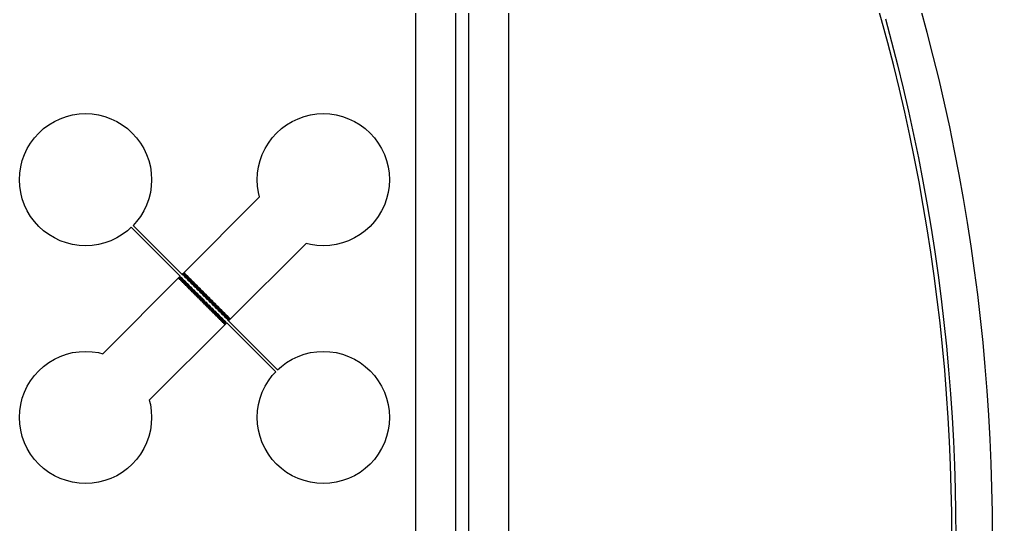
# Model space of a CAD drawing. Extents: x -16 to 132, y -40 to 113.
# Drawn here: x 94.08 to 131.72, y 37.27 to 56.82 of the extents above; entities that cross this region are included whole.
import ezdxf

# ---------------------------------------------------------------- set-up
doc = ezdxf.new("R2010")
doc.units = 0

msp = doc.modelspace()

# ---------------------------------------------------------------- linework, layer by layer
for p, q in [((112.997, 76.1837), (112.997, -2.55649)), ((111.463, -1.0226), (111.463, 74.6498)), ((110.952, 74.1385), (110.952, -0.51129)), ((109.418, 1.0226), (109.418, 72.6046)), ((127.431, 56.797), (127.181, 57.6817)), ((129.194, 56.3108), (128.949, 57.2171)), ((127.576, 56.8371), (127.816, 55.9476)), ((127.671, 55.9094), (127.431, 56.797)), ((129.428, 55.4016), (129.194, 56.3108)), ((127.9, 55.0189), (127.671, 55.9094)), ((127.816, 55.9476), (128.045, 55.0553)), ((129.65, 54.4895), (129.428, 55.4016)), ((128.118, 54.1256), (127.9, 55.0189)), ((128.045, 55.0553), (128.264, 54.1603)), ((129.862, 53.5748), (129.65, 54.4895)), ((128.325, 53.2298), (128.118, 54.1256)), ((128.264, 54.1603), (128.471, 53.2626)), ((130.062, 52.6576), (129.862, 53.5748)), ((95.8964, 53.0622), (96.1398, 53.1232)), ((96.1398, 53.1232), (96.388, 53.16)), ((96.388, 53.16), (96.6385, 53.1723)), ((96.6385, 53.1723), (96.8892, 53.16)), ((96.8892, 53.16), (97.1373, 53.1232)), ((97.1373, 53.1232), (97.3807, 53.0622)), ((105.094, 53.0622), (105.337, 53.1232)), ((105.337, 53.1232), (105.586, 53.16)), ((105.586, 53.16), (105.836, 53.1723)), ((105.836, 53.1723), (106.087, 53.16)), ((106.087, 53.16), (106.335, 53.1232)), ((106.335, 53.1232), (106.578, 53.0622)), ((128.521, 52.3314), (128.325, 53.2298)), ((128.471, 53.2626), (128.668, 52.3625)), ((95.0167, 52.592), (95.2182, 52.7415)), ((95.2182, 52.7415), (95.4334, 52.8705)), ((95.4334, 52.8705), (95.6602, 52.9777)), ((95.6602, 52.9777), (95.8964, 53.0622)), ((97.3807, 53.0622), (97.6169, 52.9777)), ((97.6169, 52.9777), (97.8437, 52.8705)), ((97.8437, 52.8705), (98.0589, 52.7415)), ((98.0589, 52.7415), (98.2604, 52.592)), ((104.214, 52.592), (104.416, 52.7415)), ((104.416, 52.7415), (104.631, 52.8705)), ((104.631, 52.8705), (104.858, 52.9777)), ((104.858, 52.9777), (105.094, 53.0622)), ((106.578, 53.0622), (106.815, 52.9777)), ((106.815, 52.9777), (107.041, 52.8705)), ((107.041, 52.8705), (107.257, 52.7415)), ((107.257, 52.7415), (107.458, 52.592)), ((94.6624, 52.2376), (94.8308, 52.4235)), ((94.8308, 52.4235), (95.0167, 52.592)), ((98.2604, 52.592), (98.4463, 52.4235)), ((98.4463, 52.4235), (98.6148, 52.2376)), ((103.86, 52.2376), (104.028, 52.4235)), ((104.028, 52.4235), (104.214, 52.592)), ((107.458, 52.592), (107.644, 52.4235)), ((107.644, 52.4235), (107.812, 52.2376)), ((128.706, 51.4307), (128.521, 52.3314)), ((128.668, 52.3625), (128.853, 51.46)), ((130.25, 51.738), (130.062, 52.6576)), ((94.3839, 51.821), (94.5129, 52.0361)), ((94.5129, 52.0361), (94.6624, 52.2376)), ((98.6148, 52.2376), (98.7642, 52.0361)), ((98.7642, 52.0361), (98.8932, 51.8209)), ((103.582, 51.8209), (103.711, 52.0361)), ((103.711, 52.0361), (103.86, 52.2376)), ((107.812, 52.2376), (107.962, 52.0361)), ((107.962, 52.0361), (108.091, 51.821)), ((94.1922, 51.3579), (94.2767, 51.5941)), ((94.2767, 51.5941), (94.3839, 51.821)), ((98.8932, 51.8209), (99.0005, 51.5941)), ((99.0005, 51.5941), (99.085, 51.3579)), ((103.39, 51.3579), (103.474, 51.5941)), ((103.474, 51.5941), (103.582, 51.8209)), ((108.091, 51.821), (108.198, 51.5941)), ((108.198, 51.5941), (108.283, 51.3579)), ((130.428, 50.8161), (130.25, 51.738)), ((94.1312, 51.1146), (94.1922, 51.3579)), ((99.085, 51.3579), (99.1459, 51.1146)), ((103.329, 51.1146), (103.39, 51.3579)), ((108.283, 51.3579), (108.344, 51.1146)), ((128.88, 50.5278), (128.706, 51.4307)), ((128.853, 51.46), (129.027, 50.5553)), ((94.0821, 50.6158), (94.0944, 50.8664)), ((94.0944, 50.8664), (94.1312, 51.1146)), ((99.1459, 51.1146), (99.1828, 50.8664)), ((99.1828, 50.8664), (99.1951, 50.6158)), ((103.28, 50.6158), (103.292, 50.8664)), ((103.292, 50.8664), (103.329, 51.1146)), ((108.344, 51.1146), (108.38, 50.8664)), ((108.38, 50.8664), (108.393, 50.6158)), ((130.594, 49.8922), (130.428, 50.8161)), ((94.0944, 50.3652), (94.0821, 50.6158)), ((99.1951, 50.6158), (99.1828, 50.3652)), ((103.292, 50.3652), (103.28, 50.6158)), ((108.393, 50.6158), (108.38, 50.3652)), ((129.042, 49.6229), (128.88, 50.5278)), ((129.027, 50.5553), (129.19, 49.6486)), ((94.1312, 50.1171), (94.0944, 50.3652)), ((94.1922, 49.8737), (94.1312, 50.1171)), ((99.146, 50.1171), (99.085, 49.8737)), ((99.1828, 50.3652), (99.146, 50.1171)), ((103.329, 50.1171), (103.292, 50.3652)), ((103.371, 49.9506), (103.329, 50.1171)), ((108.344, 50.1171), (108.283, 49.8737)), ((108.38, 50.3652), (108.344, 50.1171)), ((94.2767, 49.6375), (94.1922, 49.8737)), ((99.085, 49.8737), (99.0005, 49.6375)), ((100.373, 46.9534), (103.371, 49.9506)), ((108.283, 49.8737), (108.198, 49.6375)), ((130.749, 48.9662), (130.594, 49.8922)), ((94.3839, 49.4107), (94.2767, 49.6375)), ((94.5129, 49.1955), (94.3839, 49.4107)), ((98.8932, 49.4107), (98.7642, 49.1955)), ((99.0005, 49.6375), (98.8932, 49.4107)), ((108.091, 49.4107), (107.962, 49.1955)), ((108.198, 49.6375), (108.091, 49.4107)), ((129.194, 48.716), (129.042, 49.6229)), ((129.19, 49.6486), (129.342, 48.7399)), ((94.6624, 48.994), (94.5129, 49.1955)), ((94.8308, 48.8081), (94.6624, 48.994)), ((98.6148, 48.994), (98.4807, 48.846)), ((98.7642, 49.1955), (98.6148, 48.994)), ((107.812, 48.994), (107.644, 48.8081)), ((107.962, 49.1955), (107.812, 48.994)), ((130.892, 48.0385), (130.749, 48.9662)), ((95.0167, 48.6396), (94.8308, 48.8081)), ((95.2182, 48.4902), (95.0167, 48.6396)), ((98.2604, 48.6396), (98.0589, 48.4902)), ((98.4084, 48.7737), (98.2604, 48.6396)), ((100.301, 46.8811), (98.4084, 48.7737)), ((98.4807, 48.846), (100.373, 46.9534)), ((107.458, 48.6396), (107.257, 48.4902)), ((107.644, 48.8081), (107.458, 48.6396)), ((129.334, 47.8074), (129.194, 48.716)), ((129.342, 48.7399), (129.483, 47.8294)), ((95.4334, 48.3612), (95.2182, 48.4902)), ((95.6602, 48.2539), (95.4334, 48.3612)), ((95.8965, 48.1694), (95.6602, 48.2539)), ((97.6169, 48.2539), (97.3807, 48.1694)), ((97.8437, 48.3612), (97.6169, 48.2539)), ((98.0589, 48.4902), (97.8437, 48.3612)), ((106.815, 48.2539), (106.578, 48.1694)), ((107.041, 48.3612), (106.815, 48.2539)), ((107.257, 48.4902), (107.041, 48.3612)), ((96.1398, 48.1085), (95.8965, 48.1694)), ((96.388, 48.0716), (96.1398, 48.1085)), ((96.6386, 48.0593), (96.388, 48.0716)), ((96.8892, 48.0716), (96.6386, 48.0593)), ((97.1373, 48.1084), (96.8892, 48.0716)), ((97.3807, 48.1694), (97.1373, 48.1084)), ((105.171, 48.1501), (102.174, 45.1529)), ((105.337, 48.1084), (105.171, 48.1501)), ((105.586, 48.0716), (105.337, 48.1084)), ((105.836, 48.0593), (105.586, 48.0716)), ((106.087, 48.0716), (105.836, 48.0593)), ((106.335, 48.1085), (106.087, 48.0716)), ((106.578, 48.1694), (106.335, 48.1085)), ((129.464, 46.897), (129.334, 47.8074)), ((129.483, 47.8294), (129.612, 46.9172)), ((131.024, 47.109), (130.892, 48.0385)), ((131.145, 46.178), (131.024, 47.109)), ((97.3038, 43.8839), (100.301, 46.8811)), ((100.308, 46.8738), (100.236, 46.8015)), ((100.236, 46.8015), (100.243, 46.7943)), ((100.243, 46.7943), (100.315, 46.8666)), ((100.323, 46.8594), (100.25, 46.7871)), ((100.25, 46.7871), (100.258, 46.7798)), ((100.258, 46.7798), (100.33, 46.8521)), ((100.337, 46.8449), (100.265, 46.7726)), ((100.265, 46.7726), (100.272, 46.7654)), ((100.272, 46.7654), (100.344, 46.8377)), ((100.352, 46.8305), (100.279, 46.7581)), ((100.279, 46.7581), (100.287, 46.7509)), ((100.287, 46.7509), (100.359, 46.8232)), ((100.366, 46.816), (100.294, 46.7437)), ((100.294, 46.7437), (100.301, 46.7365)), ((100.301, 46.7365), (100.373, 46.8088)), ((100.315, 46.8666), (100.308, 46.8738)), ((100.381, 46.8015), (100.308, 46.7292)), ((100.308, 46.7292), (100.315, 46.722)), ((100.315, 46.722), (100.388, 46.7943)), ((100.33, 46.8521), (100.323, 46.8594)), ((100.395, 46.7871), (100.323, 46.7148)), ((100.323, 46.7148), (100.33, 46.7076)), ((100.33, 46.7076), (100.402, 46.7799)), ((100.344, 46.8377), (100.337, 46.8449)), ((100.409, 46.7726), (100.337, 46.7003)), ((100.337, 46.7003), (100.344, 46.6931)), ((100.344, 46.6931), (100.417, 46.7654)), ((100.359, 46.8232), (100.352, 46.8305)), ((100.424, 46.7581), (100.352, 46.6858)), ((100.352, 46.6858), (100.359, 46.6786)), ((100.359, 46.6786), (100.431, 46.7509)), ((100.373, 46.8088), (100.366, 46.816)), ((100.438, 46.7437), (100.366, 46.6714)), ((100.366, 46.6714), (100.373, 46.6642)), ((100.373, 46.6642), (100.446, 46.7365)), ((100.453, 47.0184), (100.381, 46.9461)), ((100.381, 46.9461), (100.388, 46.9389)), ((100.388, 46.7943), (100.381, 46.8015)), ((100.453, 46.7292), (100.381, 46.6569)), ((100.388, 46.9389), (100.46, 47.0112)), ((100.388, 46.6497), (100.46, 46.722)), ((100.467, 47.004), (100.395, 46.9317)), ((100.395, 46.9317), (100.402, 46.9245)), ((100.402, 46.7799), (100.395, 46.7871)), ((100.467, 46.7148), (100.395, 46.6425)), ((100.402, 46.9245), (100.475, 46.9968)), ((100.402, 46.6352), (100.475, 46.7075)), ((100.482, 46.9895), (100.409, 46.9172)), ((100.409, 46.9172), (100.417, 46.91)), ((100.417, 46.7654), (100.409, 46.7726)), ((100.482, 46.7003), (100.409, 46.628)), ((100.417, 46.91), (100.489, 46.9823)), ((100.417, 46.6208), (100.489, 46.6931)), ((100.496, 46.9751), (100.424, 46.9028)), ((100.424, 46.9028), (100.431, 46.8955)), ((100.431, 46.7509), (100.424, 46.7581)), ((100.496, 46.6858), (100.424, 46.6135)), ((100.431, 46.8955), (100.503, 46.9678)), ((100.431, 46.6063), (100.503, 46.6786)), ((100.511, 46.9606), (100.438, 46.8883)), ((100.438, 46.8883), (100.446, 46.8811)), ((100.446, 46.7365), (100.438, 46.7437)), ((100.511, 46.6714), (100.438, 46.5991)), ((100.446, 46.8811), (100.518, 46.9534)), ((100.46, 47.0112), (100.453, 47.0184)), ((100.525, 46.9461), (100.453, 46.8738)), ((100.453, 46.8738), (100.46, 46.8666)), ((100.46, 46.722), (100.453, 46.7292)), ((100.46, 46.8666), (100.532, 46.9389)), ((100.475, 46.9968), (100.467, 47.004)), ((100.54, 46.9317), (100.467, 46.8594)), ((100.467, 46.8594), (100.475, 46.8521)), ((100.475, 46.7075), (100.467, 46.7148)), ((100.475, 46.8521), (100.547, 46.9245)), ((100.489, 46.9823), (100.482, 46.9895)), ((100.554, 46.9172), (100.482, 46.8449)), ((100.482, 46.8449), (100.489, 46.8377)), ((100.489, 46.6931), (100.482, 46.7003)), ((100.489, 46.8377), (100.561, 46.91)), ((100.503, 46.9678), (100.496, 46.9751)), ((100.569, 46.9028), (100.496, 46.8305)), ((100.496, 46.8305), (100.503, 46.8232)), ((100.503, 46.6786), (100.496, 46.6858)), ((100.503, 46.8232), (100.576, 46.8955)), ((100.518, 46.9534), (100.511, 46.9606)), ((100.583, 46.8883), (100.511, 46.816)), ((100.511, 46.816), (100.518, 46.8088)), ((100.518, 46.6642), (100.511, 46.6714)), ((100.518, 46.8088), (100.59, 46.8811)), ((100.532, 46.9389), (100.525, 46.9461)), ((100.597, 46.8738), (100.525, 46.8015)), ((100.525, 46.8015), (100.532, 46.7943)), ((100.532, 46.7943), (100.605, 46.8666)), ((100.547, 46.9245), (100.54, 46.9317)), ((100.612, 46.8594), (100.54, 46.7871)), ((100.54, 46.7871), (100.547, 46.7798)), ((100.547, 46.7798), (100.619, 46.8521)), ((100.561, 46.91), (100.554, 46.9172)), ((100.626, 46.8449), (100.554, 46.7726)), ((100.554, 46.7726), (100.561, 46.7654)), ((100.561, 46.7654), (100.634, 46.8377)), ((100.576, 46.8955), (100.569, 46.9028)), ((100.641, 46.8304), (100.569, 46.7581)), ((100.569, 46.7581), (100.576, 46.7509)), ((100.576, 46.7509), (100.648, 46.8232)), ((100.59, 46.8811), (100.583, 46.8883)), ((100.655, 46.816), (100.583, 46.7437)), ((100.583, 46.7437), (100.59, 46.7365)), ((100.59, 46.7365), (100.663, 46.8087)), ((100.605, 46.8666), (100.597, 46.8738)), ((100.67, 46.8015), (100.597, 46.7292)), ((100.597, 46.7292), (100.605, 46.722)), ((100.605, 46.722), (100.677, 46.7943)), ((100.619, 46.8521), (100.612, 46.8594)), ((100.684, 46.7871), (100.612, 46.7148)), ((100.612, 46.7148), (100.619, 46.7075)), ((100.619, 46.7075), (100.691, 46.7798)), ((100.634, 46.8377), (100.626, 46.8449)), ((100.699, 46.7726), (100.626, 46.7003)), ((100.626, 46.7003), (100.634, 46.6931)), ((100.634, 46.6931), (100.706, 46.7654)), ((100.648, 46.8232), (100.641, 46.8304)), ((100.713, 46.7581), (100.641, 46.6858)), ((100.641, 46.6858), (100.648, 46.6786)), ((100.648, 46.6786), (100.72, 46.7509)), ((100.663, 46.8087), (100.655, 46.816)), ((100.728, 46.7437), (100.655, 46.6714)), ((100.655, 46.6714), (100.663, 46.6641)), ((100.663, 46.6641), (100.735, 46.7365)), ((100.677, 46.7943), (100.67, 46.8015)), ((100.742, 46.7292), (100.67, 46.6569)), ((100.677, 46.6497), (100.749, 46.722)), ((100.691, 46.7798), (100.684, 46.7871)), ((100.757, 46.7148), (100.684, 46.6425)), ((100.691, 46.6352), (100.764, 46.7075)), ((100.706, 46.7654), (100.699, 46.7726)), ((100.771, 46.7003), (100.699, 46.628)), ((100.706, 46.6208), (100.778, 46.6931)), ((100.72, 46.7509), (100.713, 46.7581)), ((100.785, 46.6858), (100.713, 46.6135)), ((100.72, 46.6063), (100.793, 46.6786)), ((100.735, 46.7365), (100.728, 46.7437)), ((100.8, 46.6714), (100.728, 46.5991)), ((100.749, 46.722), (100.742, 46.7292)), ((100.764, 46.7075), (100.757, 46.7148)), ((100.778, 46.6931), (100.771, 46.7003)), ((100.793, 46.6786), (100.785, 46.6858)), ((100.807, 46.6641), (100.8, 46.6714)), ((129.582, 45.9852), (129.464, 46.897)), ((129.612, 46.9172), (129.731, 46.0036)), ((100.381, 46.6569), (100.388, 46.6497)), ((100.395, 46.6425), (100.402, 46.6352)), ((100.409, 46.628), (100.417, 46.6208)), ((100.424, 46.6135), (100.431, 46.6063)), ((100.438, 46.5991), (100.446, 46.5918)), ((100.446, 46.5918), (100.518, 46.6642)), ((100.525, 46.6569), (100.453, 46.5846)), ((100.453, 46.5846), (100.46, 46.5774)), ((100.46, 46.5774), (100.532, 46.6497)), ((100.54, 46.6425), (100.467, 46.5702)), ((100.467, 46.5702), (100.475, 46.5629)), ((100.475, 46.5629), (100.547, 46.6352)), ((100.554, 46.628), (100.482, 46.5557)), ((100.482, 46.5557), (100.489, 46.5485)), ((100.489, 46.5485), (100.561, 46.6208)), ((100.569, 46.6135), (100.496, 46.5412)), ((100.496, 46.5412), (100.503, 46.534)), ((100.503, 46.534), (100.576, 46.6063)), ((100.583, 46.5991), (100.511, 46.5268)), ((100.511, 46.5268), (100.518, 46.5195)), ((100.518, 46.5195), (100.59, 46.5918)), ((100.532, 46.6497), (100.525, 46.6569)), ((100.597, 46.5846), (100.525, 46.5123)), ((100.525, 46.5123), (100.532, 46.5051)), ((100.532, 46.5051), (100.605, 46.5774)), ((100.547, 46.6352), (100.54, 46.6425)), ((100.612, 46.5701), (100.54, 46.4978)), ((100.54, 46.4978), (100.547, 46.4906)), ((100.547, 46.4906), (100.619, 46.5629)), ((100.561, 46.6208), (100.554, 46.628)), ((100.626, 46.5557), (100.554, 46.4834)), ((100.554, 46.4834), (100.561, 46.4762)), ((100.561, 46.4762), (100.634, 46.5484)), ((100.576, 46.6063), (100.569, 46.6135)), ((100.641, 46.5412), (100.569, 46.4689)), ((100.569, 46.4689), (100.576, 46.4617)), ((100.576, 46.4617), (100.648, 46.534)), ((100.59, 46.5918), (100.583, 46.5991)), ((100.655, 46.5268), (100.583, 46.4545)), ((100.583, 46.4545), (100.59, 46.4472)), ((100.59, 46.4472), (100.663, 46.5195)), ((100.605, 46.5774), (100.597, 46.5846)), ((100.67, 46.5123), (100.597, 46.44)), ((100.597, 46.44), (100.605, 46.4328)), ((100.605, 46.4328), (100.677, 46.5051)), ((100.619, 46.5629), (100.612, 46.5701)), ((100.684, 46.4978), (100.612, 46.4255)), ((100.612, 46.4255), (100.619, 46.4183)), ((100.619, 46.4183), (100.691, 46.4906)), ((100.634, 46.5484), (100.626, 46.5557)), ((100.699, 46.4834), (100.626, 46.4111)), ((100.626, 46.4111), (100.634, 46.4038)), ((100.634, 46.4038), (100.706, 46.4762)), ((100.648, 46.534), (100.641, 46.5412)), ((100.713, 46.4689), (100.641, 46.3966)), ((100.641, 46.3966), (100.648, 46.3894)), ((100.648, 46.3894), (100.72, 46.4617)), ((100.663, 46.5195), (100.655, 46.5268)), ((100.728, 46.4545), (100.655, 46.3821)), ((100.655, 46.3821), (100.663, 46.3749)), ((100.663, 46.3749), (100.735, 46.4472)), ((100.67, 46.6569), (100.677, 46.6497)), ((100.677, 46.5051), (100.67, 46.5123)), ((100.742, 46.44), (100.67, 46.3677)), ((100.67, 46.3677), (100.677, 46.3605)), ((100.677, 46.3605), (100.749, 46.4328)), ((100.684, 46.6425), (100.691, 46.6352)), ((100.691, 46.4906), (100.684, 46.4978)), ((100.757, 46.4255), (100.684, 46.3532)), ((100.684, 46.3532), (100.691, 46.346)), ((100.691, 46.346), (100.764, 46.4183)), ((100.699, 46.628), (100.706, 46.6208)), ((100.706, 46.4762), (100.699, 46.4834)), ((100.771, 46.4111), (100.699, 46.3388)), ((100.699, 46.3388), (100.706, 46.3315)), ((100.706, 46.3315), (100.778, 46.4038)), ((100.713, 46.6135), (100.72, 46.6063)), ((100.72, 46.4617), (100.713, 46.4689)), ((100.785, 46.3966), (100.713, 46.3243)), ((100.713, 46.3243), (100.72, 46.3171)), ((100.72, 46.3171), (100.793, 46.3894)), ((100.728, 46.5991), (100.735, 46.5918)), ((100.735, 46.4472), (100.728, 46.4545)), ((100.8, 46.3821), (100.728, 46.3098)), ((100.728, 46.3098), (100.735, 46.3026)), ((100.735, 46.5918), (100.807, 46.6641)), ((100.735, 46.3026), (100.807, 46.3749)), ((100.814, 46.6569), (100.742, 46.5846)), ((100.742, 46.5846), (100.749, 46.5774)), ((100.749, 46.4328), (100.742, 46.44)), ((100.814, 46.3677), (100.742, 46.2954)), ((100.742, 46.2954), (100.749, 46.2881)), ((100.749, 46.5774), (100.822, 46.6497)), ((100.749, 46.2881), (100.822, 46.3605)), ((100.829, 46.6425), (100.757, 46.5701)), ((100.757, 46.5701), (100.764, 46.5629)), ((100.764, 46.4183), (100.757, 46.4255)), ((100.829, 46.3532), (100.757, 46.2809)), ((100.764, 46.5629), (100.836, 46.6352)), ((100.764, 46.2737), (100.836, 46.346)), ((100.843, 46.628), (100.771, 46.5557)), ((100.771, 46.5557), (100.778, 46.5484)), ((100.778, 46.4038), (100.771, 46.4111)), ((100.843, 46.3388), (100.771, 46.2665)), ((100.778, 46.5484), (100.851, 46.6208)), ((100.778, 46.2592), (100.851, 46.3315)), ((100.858, 46.6135), (100.785, 46.5412)), ((100.785, 46.5412), (100.793, 46.534)), ((100.793, 46.3894), (100.785, 46.3966)), ((100.858, 46.3243), (100.785, 46.252)), ((100.793, 46.534), (100.865, 46.6063)), ((100.793, 46.2448), (100.865, 46.3171)), ((100.872, 46.5991), (100.8, 46.5268)), ((100.8, 46.5268), (100.807, 46.5195)), ((100.807, 46.3749), (100.8, 46.3821)), ((100.872, 46.3098), (100.8, 46.2375)), ((100.807, 46.5195), (100.879, 46.5918)), ((100.807, 46.2303), (100.879, 46.3026)), ((100.822, 46.6497), (100.814, 46.6569)), ((100.887, 46.5846), (100.814, 46.5123)), ((100.814, 46.5123), (100.822, 46.5051)), ((100.822, 46.3605), (100.814, 46.3677)), ((100.887, 46.2954), (100.814, 46.2231)), ((100.822, 46.5051), (100.894, 46.5774)), ((100.836, 46.6352), (100.829, 46.6425)), ((100.901, 46.5701), (100.829, 46.4978)), ((100.829, 46.4978), (100.836, 46.4906)), ((100.836, 46.346), (100.829, 46.3532)), ((100.836, 46.4906), (100.908, 46.5629)), ((100.851, 46.6208), (100.843, 46.628)), ((100.916, 46.5557), (100.843, 46.4834)), ((100.843, 46.4834), (100.851, 46.4762)), ((100.851, 46.3315), (100.843, 46.3388)), ((100.851, 46.4762), (100.923, 46.5484)), ((100.865, 46.6063), (100.858, 46.6135)), ((100.93, 46.5412), (100.858, 46.4689)), ((100.858, 46.4689), (100.865, 46.4617)), ((100.865, 46.3171), (100.858, 46.3243)), ((100.865, 46.4617), (100.937, 46.534)), ((100.879, 46.5918), (100.872, 46.5991)), ((100.945, 46.5267), (100.872, 46.4545)), ((100.872, 46.4545), (100.879, 46.4472)), ((100.879, 46.3026), (100.872, 46.3098)), ((100.879, 46.4472), (100.952, 46.5195)), ((100.894, 46.5774), (100.887, 46.5846)), ((100.959, 46.5123), (100.887, 46.44)), ((100.887, 46.44), (100.894, 46.4328)), ((100.894, 46.2881), (100.887, 46.2954)), ((100.894, 46.4328), (100.966, 46.5051)), ((100.908, 46.5629), (100.901, 46.5701)), ((100.973, 46.4978), (100.901, 46.4255)), ((100.901, 46.4255), (100.908, 46.4183)), ((100.908, 46.4183), (100.981, 46.4906)), ((100.923, 46.5484), (100.916, 46.5557)), ((100.988, 46.4834), (100.916, 46.4111)), ((100.916, 46.4111), (100.923, 46.4038)), ((100.923, 46.4038), (100.995, 46.4761)), ((100.937, 46.534), (100.93, 46.5412)), ((101.002, 46.4689), (100.93, 46.3966)), ((100.93, 46.3966), (100.937, 46.3894)), ((100.937, 46.3894), (101.01, 46.4617)), ((100.952, 46.5195), (100.945, 46.5267)), ((101.017, 46.4544), (100.945, 46.3821)), ((100.945, 46.3821), (100.952, 46.3749)), ((100.952, 46.3749), (101.024, 46.4472)), ((100.966, 46.5051), (100.959, 46.5123)), ((101.031, 46.44), (100.959, 46.3677)), ((100.959, 46.3677), (100.966, 46.3604)), ((100.966, 46.3604), (101.039, 46.4328)), ((100.981, 46.4906), (100.973, 46.4978)), ((101.046, 46.4255), (100.973, 46.3532)), ((100.973, 46.3532), (100.981, 46.346)), ((100.981, 46.346), (101.053, 46.4183)), ((100.995, 46.4761), (100.988, 46.4834)), ((101.06, 46.4111), (100.988, 46.3388)), ((100.988, 46.3388), (100.995, 46.3315)), ((100.995, 46.3315), (101.067, 46.4038)), ((101.01, 46.4617), (101.002, 46.4689)), ((101.075, 46.3966), (101.002, 46.3243)), ((101.002, 46.3243), (101.01, 46.3171)), ((101.01, 46.3171), (101.082, 46.3894)), ((101.024, 46.4472), (101.017, 46.4544)), ((101.089, 46.3821), (101.017, 46.3098)), ((101.017, 46.3098), (101.024, 46.3026)), ((101.024, 46.3026), (101.096, 46.3749)), ((101.039, 46.4328), (101.031, 46.44)), ((101.104, 46.3677), (101.031, 46.2954)), ((101.031, 46.2954), (101.039, 46.2881)), ((101.039, 46.2881), (101.111, 46.3604)), ((101.053, 46.4183), (101.046, 46.4255)), ((101.118, 46.3532), (101.046, 46.2809)), ((101.053, 46.2737), (101.125, 46.346)), ((101.067, 46.4038), (101.06, 46.4111)), ((101.133, 46.3388), (101.06, 46.2664)), ((101.067, 46.2592), (101.14, 46.3315)), ((101.082, 46.3894), (101.075, 46.3966)), ((101.147, 46.3243), (101.075, 46.252)), ((101.082, 46.2448), (101.154, 46.3171)), ((101.096, 46.3749), (101.089, 46.3821)), ((101.161, 46.3098), (101.089, 46.2375)), ((101.096, 46.2303), (101.169, 46.3026)), ((101.111, 46.3604), (101.104, 46.3677)), ((101.176, 46.2954), (101.104, 46.2231)), ((101.125, 46.346), (101.118, 46.3532)), ((101.14, 46.3315), (101.133, 46.3388)), ((101.154, 46.3171), (101.147, 46.3243)), ((101.169, 46.3026), (101.161, 46.3098)), ((101.183, 46.2881), (101.176, 46.2954)), ((100.757, 46.2809), (100.764, 46.2737)), ((100.771, 46.2665), (100.778, 46.2592)), ((100.785, 46.252), (100.793, 46.2448)), ((100.8, 46.2375), (100.807, 46.2303)), ((100.814, 46.2231), (100.822, 46.2158)), ((100.822, 46.2158), (100.894, 46.2881)), ((100.901, 46.2809), (100.829, 46.2086)), ((100.829, 46.2086), (100.836, 46.2014)), ((100.836, 46.2014), (100.908, 46.2737)), ((100.916, 46.2664), (100.843, 46.1941)), ((100.843, 46.1941), (100.851, 46.1869)), ((100.851, 46.1869), (100.923, 46.2592)), ((100.93, 46.252), (100.858, 46.1797)), ((100.858, 46.1797), (100.865, 46.1725)), ((100.865, 46.1725), (100.937, 46.2448)), ((100.945, 46.2375), (100.872, 46.1652)), ((100.872, 46.1652), (100.879, 46.158)), ((100.879, 46.158), (100.952, 46.2303)), ((100.959, 46.2231), (100.887, 46.1508)), ((100.887, 46.1508), (100.894, 46.1435)), ((100.894, 46.1435), (100.966, 46.2159)), ((100.908, 46.2737), (100.901, 46.2809)), ((100.973, 46.2086), (100.901, 46.1363)), ((100.901, 46.1363), (100.908, 46.1291)), ((100.908, 46.1291), (100.981, 46.2014)), ((100.923, 46.2592), (100.916, 46.2664)), ((100.988, 46.1942), (100.916, 46.1218)), ((100.916, 46.1218), (100.923, 46.1146)), ((100.923, 46.1146), (100.995, 46.1869)), ((100.937, 46.2448), (100.93, 46.252)), ((101.002, 46.1797), (100.93, 46.1074)), ((100.93, 46.1074), (100.937, 46.1001)), ((100.937, 46.1001), (101.01, 46.1725)), ((100.952, 46.2303), (100.945, 46.2375)), ((101.017, 46.1652), (100.945, 46.0929)), ((100.945, 46.0929), (100.952, 46.0857)), ((100.952, 46.0857), (101.024, 46.158)), ((100.966, 46.2159), (100.959, 46.2231)), ((101.031, 46.1507), (100.959, 46.0784)), ((100.959, 46.0784), (100.966, 46.0712)), ((100.966, 46.0712), (101.039, 46.1435)), ((100.981, 46.2014), (100.973, 46.2086)), ((101.046, 46.1363), (100.973, 46.064)), ((100.973, 46.064), (100.981, 46.0567)), ((100.981, 46.0567), (101.053, 46.1291)), ((100.995, 46.1869), (100.988, 46.1942)), ((101.06, 46.1218), (100.988, 46.0495)), ((100.988, 46.0495), (100.995, 46.0423)), ((100.995, 46.0423), (101.067, 46.1146)), ((101.01, 46.1725), (101.002, 46.1797)), ((101.075, 46.1074), (101.002, 46.0351)), ((101.002, 46.0351), (101.01, 46.0278)), ((101.01, 46.0278), (101.082, 46.1001)), ((101.024, 46.158), (101.017, 46.1652)), ((101.089, 46.0929), (101.017, 46.0206)), ((101.017, 46.0206), (101.024, 46.0134)), ((101.024, 46.0134), (101.096, 46.0857)), ((101.039, 46.1435), (101.031, 46.1507)), ((101.104, 46.0785), (101.031, 46.0061)), ((101.031, 46.0061), (101.039, 45.9989)), ((101.039, 45.9989), (101.111, 46.0712)), ((101.046, 46.2809), (101.053, 46.2737)), ((101.053, 46.1291), (101.046, 46.1363)), ((101.118, 46.064), (101.046, 45.9917)), ((101.046, 45.9917), (101.053, 45.9845)), ((101.053, 45.9845), (101.125, 46.0568)), ((101.06, 46.2664), (101.067, 46.2592)), ((101.067, 46.1146), (101.06, 46.1218)), ((101.133, 46.0495), (101.06, 45.9772)), ((101.06, 45.9772), (101.067, 45.97)), ((101.067, 45.97), (101.14, 46.0423)), ((101.075, 46.252), (101.082, 46.2448)), ((101.082, 46.1001), (101.075, 46.1074)), ((101.147, 46.0351), (101.075, 45.9628)), ((101.075, 45.9628), (101.082, 45.9555)), ((101.082, 45.9555), (101.154, 46.0278)), ((101.089, 46.2375), (101.096, 46.2303)), ((101.096, 46.0857), (101.089, 46.0929)), ((101.161, 46.0206), (101.089, 45.9483)), ((101.089, 45.9483), (101.096, 45.9411)), ((101.096, 45.9411), (101.169, 46.0134)), ((101.104, 46.2231), (101.111, 46.2158)), ((101.111, 46.0712), (101.104, 46.0785)), ((101.176, 46.0061), (101.104, 45.9338)), ((101.104, 45.9338), (101.111, 45.9266)), ((101.111, 46.2158), (101.183, 46.2881)), ((101.111, 45.9266), (101.183, 45.9989)), ((101.19, 46.2809), (101.118, 46.2086)), ((101.118, 46.2086), (101.125, 46.2014)), ((101.125, 46.0568), (101.118, 46.064)), ((101.19, 45.9917), (101.118, 45.9194)), ((101.118, 45.9194), (101.125, 45.9121)), ((101.125, 46.2014), (101.198, 46.2737)), ((101.125, 45.9121), (101.198, 45.9844)), ((101.205, 46.2664), (101.133, 46.1941)), ((101.133, 46.1941), (101.14, 46.1869)), ((101.14, 46.0423), (101.133, 46.0495)), ((101.205, 45.9772), (101.133, 45.9049)), ((101.14, 46.1869), (101.212, 46.2592)), ((101.14, 45.8977), (101.212, 45.97)), ((101.219, 46.252), (101.147, 46.1797)), ((101.147, 46.1797), (101.154, 46.1725)), ((101.154, 46.0278), (101.147, 46.0351)), ((101.219, 45.9628), (101.147, 45.8905)), ((101.154, 46.1725), (101.227, 46.2447)), ((101.154, 45.8832), (101.227, 45.9556)), ((101.234, 46.2375), (101.161, 46.1652)), ((101.161, 46.1652), (101.169, 46.158)), ((101.169, 46.0134), (101.161, 46.0206)), ((101.234, 45.9483), (101.161, 45.876)), ((101.169, 46.158), (101.241, 46.2303)), ((101.169, 45.8688), (101.241, 45.9411)), ((101.248, 46.2231), (101.176, 46.1507)), ((101.176, 46.1507), (101.183, 46.1435)), ((101.183, 45.9989), (101.176, 46.0061)), ((101.248, 45.9338), (101.176, 45.8615)), ((101.183, 46.1435), (101.255, 46.2158)), ((101.183, 45.8543), (101.255, 45.9266)), ((101.198, 46.2737), (101.19, 46.2809)), ((101.263, 46.2086), (101.19, 46.1363)), ((101.19, 46.1363), (101.198, 46.1291)), ((101.198, 45.9844), (101.19, 45.9917)), ((101.263, 45.9194), (101.19, 45.8471)), ((101.198, 46.1291), (101.27, 46.2014)), ((101.212, 46.2592), (101.205, 46.2664)), ((101.277, 46.1941), (101.205, 46.1218)), ((101.205, 46.1218), (101.212, 46.1146)), ((101.212, 45.97), (101.205, 45.9772)), ((101.212, 46.1146), (101.284, 46.1869)), ((101.227, 46.2447), (101.219, 46.252)), ((101.292, 46.1797), (101.219, 46.1074)), ((101.219, 46.1074), (101.227, 46.1001)), ((101.227, 45.9556), (101.219, 45.9628)), ((101.227, 46.1001), (101.299, 46.1724)), ((101.241, 46.2303), (101.234, 46.2375)), ((101.306, 46.1652), (101.234, 46.0929)), ((101.234, 46.0929), (101.241, 46.0857)), ((101.241, 45.9411), (101.234, 45.9483)), ((101.241, 46.0857), (101.313, 46.158)), ((101.255, 46.2158), (101.248, 46.2231)), ((101.321, 46.1507), (101.248, 46.0784)), ((101.248, 46.0784), (101.255, 46.0712)), ((101.255, 45.9266), (101.248, 45.9338)), ((101.255, 46.0712), (101.328, 46.1435)), ((101.27, 46.2014), (101.263, 46.2086)), ((101.335, 46.1363), (101.263, 46.064)), ((101.263, 46.064), (101.27, 46.0567)), ((101.27, 45.9122), (101.263, 45.9194)), ((101.27, 46.0567), (101.342, 46.1291)), ((101.284, 46.1869), (101.277, 46.1941)), ((101.349, 46.1218), (101.277, 46.0495)), ((101.277, 46.0495), (101.284, 46.0423)), ((101.284, 46.0423), (101.357, 46.1146)), ((101.299, 46.1724), (101.292, 46.1797)), ((101.364, 46.1074), (101.292, 46.0351)), ((101.292, 46.0351), (101.299, 46.0278)), ((101.299, 46.0278), (101.371, 46.1001)), ((101.313, 46.158), (101.306, 46.1652)), ((101.378, 46.0929), (101.306, 46.0206)), ((101.306, 46.0206), (101.313, 46.0134)), ((101.313, 46.0134), (101.386, 46.0857)), ((101.328, 46.1435), (101.321, 46.1507)), ((101.393, 46.0785), (101.321, 46.0061)), ((101.321, 46.0061), (101.328, 45.9989)), ((101.328, 45.9989), (101.4, 46.0712)), ((101.342, 46.1291), (101.335, 46.1363)), ((101.407, 46.064), (101.335, 45.9917)), ((101.335, 45.9917), (101.342, 45.9845)), ((101.342, 45.9845), (101.415, 46.0568)), ((101.357, 46.1146), (101.349, 46.1218)), ((101.422, 46.0495), (101.349, 45.9772)), ((101.349, 45.9772), (101.357, 45.97)), ((101.357, 45.97), (101.429, 46.0423)), ((101.371, 46.1001), (101.364, 46.1074)), ((101.436, 46.0351), (101.364, 45.9628)), ((101.364, 45.9628), (101.371, 45.9555)), ((101.371, 45.9555), (101.443, 46.0278)), ((101.386, 46.0857), (101.378, 46.0929)), ((101.451, 46.0206), (101.378, 45.9483)), ((101.378, 45.9483), (101.386, 45.9411)), ((101.386, 45.9411), (101.458, 46.0134)), ((101.4, 46.0712), (101.393, 46.0785)), ((101.465, 46.0061), (101.393, 45.9338)), ((101.393, 45.9338), (101.4, 45.9266)), ((101.4, 45.9266), (101.472, 45.9989)), ((101.415, 46.0568), (101.407, 46.064)), ((101.48, 45.9917), (101.407, 45.9194)), ((101.407, 45.9194), (101.415, 45.9122)), ((101.415, 45.9122), (101.487, 45.9844)), ((101.429, 46.0423), (101.422, 46.0495)), ((101.494, 45.9772), (101.422, 45.9049)), ((101.429, 45.8977), (101.501, 45.97)), ((101.443, 46.0278), (101.436, 46.0351)), ((101.509, 45.9628), (101.436, 45.8904)), ((101.443, 45.8832), (101.516, 45.9555)), ((101.458, 46.0134), (101.451, 46.0206)), ((101.523, 45.9483), (101.451, 45.876)), ((101.458, 45.8688), (101.53, 45.9411)), ((101.472, 45.9989), (101.465, 46.0061)), ((101.537, 45.9338), (101.465, 45.8615)), ((101.472, 45.8543), (101.545, 45.9266)), ((101.487, 45.9844), (101.48, 45.9917)), ((101.552, 45.9194), (101.48, 45.8471)), ((101.501, 45.97), (101.494, 45.9772)), ((101.516, 45.9555), (101.509, 45.9628)), ((101.53, 45.9411), (101.523, 45.9483)), ((101.545, 45.9266), (101.537, 45.9338)), ((101.559, 45.9121), (101.552, 45.9194)), ((129.689, 45.072), (129.582, 45.9852)), ((129.731, 46.0036), (129.838, 45.0885)), ((131.254, 45.2456), (131.145, 46.178)), ((101.133, 45.9049), (101.14, 45.8977)), ((101.147, 45.8905), (101.154, 45.8832)), ((101.161, 45.876), (101.169, 45.8688)), ((101.176, 45.8615), (101.183, 45.8543)), ((101.19, 45.8471), (101.198, 45.8398)), ((101.198, 45.8398), (101.27, 45.9122)), ((101.277, 45.9049), (101.205, 45.8326)), ((101.205, 45.8326), (101.212, 45.8254)), ((101.212, 45.8254), (101.284, 45.8977)), ((101.292, 45.8904), (101.219, 45.8181)), ((101.219, 45.8181), (101.227, 45.8109)), ((101.227, 45.8109), (101.299, 45.8832)), ((101.306, 45.876), (101.234, 45.8037)), ((101.234, 45.8037), (101.241, 45.7964)), ((101.241, 45.7964), (101.313, 45.8688)), ((101.321, 45.8615), (101.248, 45.7892)), ((101.248, 45.7892), (101.255, 45.782)), ((101.255, 45.782), (101.328, 45.8543)), ((101.335, 45.8471), (101.263, 45.7748)), ((101.263, 45.7748), (101.27, 45.7675)), ((101.27, 45.7675), (101.342, 45.8398)), ((101.284, 45.8977), (101.277, 45.9049)), ((101.349, 45.8326), (101.277, 45.7603)), ((101.277, 45.7603), (101.284, 45.7531)), ((101.284, 45.7531), (101.357, 45.8254)), ((101.299, 45.8832), (101.292, 45.8904)), ((101.364, 45.8182), (101.292, 45.7458)), ((101.292, 45.7458), (101.299, 45.7386)), ((101.299, 45.7386), (101.371, 45.8109)), ((101.313, 45.8688), (101.306, 45.876)), ((101.378, 45.8037), (101.306, 45.7314)), ((101.306, 45.7314), (101.313, 45.7242)), ((101.313, 45.7242), (101.386, 45.7965)), ((101.328, 45.8543), (101.321, 45.8615)), ((101.393, 45.7892), (101.321, 45.7169)), ((101.321, 45.7169), (101.328, 45.7097)), ((101.328, 45.7097), (101.4, 45.782)), ((101.342, 45.8398), (101.335, 45.8471)), ((101.407, 45.7748), (101.335, 45.7025)), ((101.335, 45.7025), (101.342, 45.6952)), ((101.342, 45.6952), (101.415, 45.7675)), ((101.357, 45.8254), (101.349, 45.8326)), ((101.422, 45.7603), (101.349, 45.688)), ((101.349, 45.688), (101.357, 45.6808)), ((101.357, 45.6808), (101.429, 45.7531)), ((101.371, 45.8109), (101.364, 45.8182)), ((101.436, 45.7458), (101.364, 45.6735)), ((101.364, 45.6735), (101.371, 45.6663)), ((101.371, 45.6663), (101.443, 45.7386)), ((101.386, 45.7965), (101.378, 45.8037)), ((101.451, 45.7314), (101.378, 45.6591)), ((101.378, 45.6591), (101.386, 45.6518)), ((101.386, 45.6518), (101.458, 45.7241)), ((101.4, 45.782), (101.393, 45.7892)), ((101.465, 45.7169), (101.393, 45.6446)), ((101.393, 45.6446), (101.4, 45.6374)), ((101.4, 45.6374), (101.472, 45.7097)), ((101.415, 45.7675), (101.407, 45.7748)), ((101.48, 45.7025), (101.407, 45.6301)), ((101.407, 45.6301), (101.415, 45.6229)), ((101.415, 45.6229), (101.487, 45.6952)), ((101.422, 45.9049), (101.429, 45.8977)), ((101.429, 45.7531), (101.422, 45.7603)), ((101.494, 45.688), (101.422, 45.6157)), ((101.422, 45.6157), (101.429, 45.6085)), ((101.429, 45.6085), (101.501, 45.6808)), ((101.436, 45.8904), (101.443, 45.8832)), ((101.443, 45.7386), (101.436, 45.7458)), ((101.509, 45.6735), (101.436, 45.6012)), ((101.436, 45.6012), (101.443, 45.594)), ((101.443, 45.594), (101.516, 45.6663)), ((101.451, 45.876), (101.458, 45.8688)), ((101.458, 45.7241), (101.451, 45.7314)), ((101.523, 45.6591), (101.451, 45.5868)), ((101.451, 45.5868), (101.458, 45.5795)), ((101.458, 45.5795), (101.53, 45.6519)), ((101.465, 45.8615), (101.472, 45.8543)), ((101.472, 45.7097), (101.465, 45.7169)), ((101.537, 45.6446), (101.465, 45.5723)), ((101.465, 45.5723), (101.472, 45.5651)), ((101.472, 45.5651), (101.545, 45.6374)), ((101.48, 45.8471), (101.487, 45.8398)), ((101.487, 45.6952), (101.48, 45.7025)), ((101.552, 45.6301), (101.48, 45.5578)), ((101.48, 45.5578), (101.487, 45.5506)), ((101.487, 45.8398), (101.559, 45.9121)), ((101.487, 45.5506), (101.559, 45.6229)), ((101.566, 45.9049), (101.494, 45.8326)), ((101.494, 45.8326), (101.501, 45.8254)), ((101.501, 45.6808), (101.494, 45.688)), ((101.566, 45.6157), (101.494, 45.5434)), ((101.494, 45.5434), (101.501, 45.5361)), ((101.501, 45.8254), (101.574, 45.8977)), ((101.501, 45.5361), (101.574, 45.6084)), ((101.581, 45.8904), (101.509, 45.8181)), ((101.509, 45.8181), (101.516, 45.8109)), ((101.516, 45.6663), (101.509, 45.6735)), ((101.581, 45.6012), (101.509, 45.5289)), ((101.516, 45.8109), (101.588, 45.8832)), ((101.516, 45.5217), (101.588, 45.594)), ((101.595, 45.876), (101.523, 45.8037)), ((101.523, 45.8037), (101.53, 45.7964)), ((101.53, 45.6519), (101.523, 45.6591)), ((101.595, 45.5867), (101.523, 45.5145)), ((101.53, 45.7964), (101.603, 45.8688)), ((101.53, 45.5072), (101.603, 45.5795)), ((101.61, 45.8615), (101.537, 45.7892)), ((101.537, 45.7892), (101.545, 45.782)), ((101.545, 45.6374), (101.537, 45.6446)), ((101.61, 45.5723), (101.537, 45.5)), ((101.545, 45.782), (101.617, 45.8543)), ((101.545, 45.4928), (101.617, 45.5651)), ((101.624, 45.847), (101.552, 45.7748)), ((101.552, 45.7748), (101.559, 45.7675)), ((101.559, 45.6229), (101.552, 45.6301)), ((101.624, 45.5578), (101.552, 45.4855)), ((101.559, 45.7675), (101.631, 45.8398)), ((101.559, 45.4783), (101.631, 45.5506)), ((101.574, 45.8977), (101.566, 45.9049)), ((101.639, 45.8326), (101.566, 45.7603)), ((101.566, 45.7603), (101.574, 45.7531)), ((101.574, 45.6084), (101.566, 45.6157)), ((101.639, 45.5434), (101.566, 45.4711)), ((101.574, 45.7531), (101.646, 45.8254)), ((101.588, 45.8832), (101.581, 45.8904)), ((101.653, 45.8181), (101.581, 45.7458)), ((101.581, 45.7458), (101.588, 45.7386)), ((101.588, 45.594), (101.581, 45.6012)), ((101.588, 45.7386), (101.66, 45.8109)), ((101.603, 45.8688), (101.595, 45.876)), ((101.668, 45.8037), (101.595, 45.7314)), ((101.595, 45.7314), (101.603, 45.7241)), ((101.603, 45.5795), (101.595, 45.5867)), ((101.603, 45.7241), (101.675, 45.7964)), ((101.617, 45.8543), (101.61, 45.8615)), ((101.682, 45.7892), (101.61, 45.7169)), ((101.61, 45.7169), (101.617, 45.7097)), ((101.617, 45.5651), (101.61, 45.5723)), ((101.617, 45.7097), (101.689, 45.782)), ((101.631, 45.8398), (101.624, 45.847)), ((101.697, 45.7748), (101.624, 45.7025)), ((101.624, 45.7025), (101.631, 45.6952)), ((101.631, 45.5506), (101.624, 45.5578)), ((101.631, 45.6952), (101.704, 45.7675)), ((101.646, 45.8254), (101.639, 45.8326)), ((101.711, 45.7603), (101.639, 45.688)), ((101.639, 45.688), (101.646, 45.6808)), ((101.646, 45.5361), (101.639, 45.5434)), ((101.646, 45.6808), (101.718, 45.7531)), ((101.66, 45.8109), (101.653, 45.8181)), ((101.725, 45.7458), (101.653, 45.6735)), ((101.653, 45.6735), (101.66, 45.6663)), ((101.66, 45.6663), (101.733, 45.7386)), ((101.675, 45.7964), (101.668, 45.8037)), ((101.74, 45.7314), (101.668, 45.6591)), ((101.668, 45.6591), (101.675, 45.6518)), ((101.675, 45.6518), (101.747, 45.7241)), ((101.689, 45.782), (101.682, 45.7892)), ((101.754, 45.7169), (101.682, 45.6446)), ((101.682, 45.6446), (101.689, 45.6374)), ((101.689, 45.6374), (101.762, 45.7097)), ((101.704, 45.7675), (101.697, 45.7748)), ((101.769, 45.7024), (101.697, 45.6301)), ((101.697, 45.6301), (101.704, 45.6229)), ((101.704, 45.6229), (101.776, 45.6952)), ((101.718, 45.7531), (101.711, 45.7603)), ((101.783, 45.688), (101.711, 45.6157)), ((101.711, 45.6157), (101.718, 45.6084)), ((101.718, 45.6084), (101.791, 45.6808)), ((101.733, 45.7386), (101.725, 45.7458)), ((101.798, 45.6735), (101.725, 45.6012)), ((101.725, 45.6012), (101.733, 45.594)), ((101.733, 45.594), (101.805, 45.6663)), ((101.747, 45.7241), (101.74, 45.7314)), ((101.812, 45.6591), (101.74, 45.5867)), ((101.74, 45.5867), (101.747, 45.5795)), ((101.747, 45.5795), (101.819, 45.6518)), ((101.762, 45.7097), (101.754, 45.7169)), ((101.827, 45.6446), (101.754, 45.5723)), ((101.754, 45.5723), (101.762, 45.5651)), ((101.762, 45.5651), (101.834, 45.6374)), ((101.776, 45.6952), (101.769, 45.7024)), ((101.841, 45.6301), (101.769, 45.5578)), ((101.769, 45.5578), (101.776, 45.5506)), ((101.776, 45.5506), (101.848, 45.6229)), ((101.791, 45.6808), (101.783, 45.688)), ((101.856, 45.6157), (101.783, 45.5434)), ((101.783, 45.5434), (101.791, 45.5361)), ((101.791, 45.5361), (101.863, 45.6084)), ((101.805, 45.6663), (101.798, 45.6735)), ((101.87, 45.6012), (101.798, 45.5289)), ((101.805, 45.5217), (101.877, 45.594)), ((101.819, 45.6518), (101.812, 45.6591)), ((101.885, 45.5867), (101.812, 45.5145)), ((101.819, 45.5072), (101.892, 45.5795)), ((101.834, 45.6374), (101.827, 45.6446)), ((101.899, 45.5723), (101.827, 45.5)), ((101.834, 45.4928), (101.906, 45.565)), ((101.848, 45.6229), (101.841, 45.6301)), ((101.913, 45.5578), (101.841, 45.4855)), ((101.848, 45.4783), (101.921, 45.5506)), ((101.863, 45.6084), (101.856, 45.6157)), ((101.928, 45.5434), (101.856, 45.4711)), ((101.877, 45.594), (101.87, 45.6012)), ((101.892, 45.5795), (101.885, 45.5867)), ((101.906, 45.565), (101.899, 45.5723)), ((101.921, 45.5506), (101.913, 45.5578)), ((101.935, 45.5361), (101.928, 45.5434)), ((101.509, 45.5289), (101.516, 45.5217)), ((101.523, 45.5145), (101.53, 45.5072)), ((101.537, 45.5), (101.545, 45.4928)), ((101.552, 45.4855), (101.559, 45.4783)), ((101.566, 45.4711), (101.574, 45.4638)), ((101.574, 45.4638), (101.646, 45.5361)), ((101.653, 45.5289), (101.581, 45.4566)), ((101.581, 45.4566), (101.588, 45.4494)), ((101.588, 45.4494), (101.66, 45.5217)), ((101.668, 45.5145), (101.595, 45.4422)), ((101.595, 45.4422), (101.603, 45.4349)), ((101.603, 45.4349), (101.675, 45.5072)), ((101.682, 45.5), (101.61, 45.4277)), ((101.61, 45.4277), (101.617, 45.4205)), ((101.617, 45.4205), (101.689, 45.4928)), ((101.697, 45.4855), (101.624, 45.4132)), ((101.624, 45.4132), (101.631, 45.406)), ((101.631, 45.406), (101.704, 45.4783)), ((101.711, 45.4711), (101.639, 45.3988)), ((101.639, 45.3988), (101.646, 45.3915)), ((101.646, 45.3915), (101.718, 45.4638)), ((101.66, 45.5217), (101.653, 45.5289)), ((101.725, 45.4566), (101.653, 45.3843)), ((101.653, 45.3843), (101.66, 45.3771)), ((101.66, 45.3771), (101.733, 45.4494)), ((101.675, 45.5072), (101.668, 45.5145)), ((101.74, 45.4421), (101.668, 45.3698)), ((101.668, 45.3698), (101.675, 45.3626)), ((101.675, 45.3626), (101.747, 45.4349)), ((101.689, 45.4928), (101.682, 45.5)), ((101.754, 45.4277), (101.682, 45.3554)), ((101.682, 45.3554), (101.689, 45.3481)), ((101.689, 45.3481), (101.762, 45.4205)), ((101.704, 45.4783), (101.697, 45.4855)), ((101.769, 45.4132), (101.697, 45.3409)), ((101.697, 45.3409), (101.704, 45.3337)), ((101.704, 45.3337), (101.776, 45.406)), ((101.718, 45.4638), (101.711, 45.4711)), ((101.783, 45.3988), (101.711, 45.3264)), ((101.711, 45.3264), (101.718, 45.3192)), ((101.718, 45.3192), (101.791, 45.3915)), ((101.733, 45.4494), (101.725, 45.4566)), ((101.798, 45.3843), (101.725, 45.312)), ((101.725, 45.312), (101.733, 45.3048)), ((101.733, 45.3048), (101.805, 45.3771)), ((101.747, 45.4349), (101.74, 45.4421)), ((101.812, 45.3698), (101.74, 45.2975)), ((101.74, 45.2975), (101.747, 45.2903)), ((101.747, 45.2903), (101.819, 45.3626)), ((101.762, 45.4205), (101.754, 45.4277)), ((101.827, 45.3554), (101.754, 45.2831)), ((101.754, 45.2831), (101.762, 45.2758)), ((101.762, 45.2758), (101.834, 45.3481)), ((101.776, 45.406), (101.769, 45.4132)), ((101.841, 45.3409), (101.769, 45.2686)), ((101.769, 45.2686), (101.776, 45.2614)), ((101.776, 45.2614), (101.848, 45.3337)), ((101.791, 45.3915), (101.783, 45.3988)), ((101.856, 45.3264), (101.783, 45.2542)), ((101.783, 45.2542), (101.791, 45.2469)), ((101.791, 45.2469), (101.863, 45.3192)), ((101.798, 45.5289), (101.805, 45.5217)), ((101.805, 45.3771), (101.798, 45.3843)), ((101.87, 45.312), (101.798, 45.2397)), ((101.798, 45.2397), (101.805, 45.2324)), ((101.805, 45.2324), (101.877, 45.3047)), ((101.812, 45.5145), (101.819, 45.5072)), ((101.819, 45.3626), (101.812, 45.3698)), ((101.885, 45.2975), (101.812, 45.2252)), ((101.812, 45.2252), (101.819, 45.218)), ((101.819, 45.218), (101.892, 45.2903)), ((101.827, 45.5), (101.834, 45.4928)), ((101.834, 45.3481), (101.827, 45.3554)), ((101.899, 45.2831), (101.827, 45.2108)), ((101.827, 45.2108), (101.834, 45.2035)), ((101.834, 45.2035), (101.906, 45.2758)), ((101.841, 45.4855), (101.848, 45.4783)), ((101.848, 45.3337), (101.841, 45.3409)), ((101.913, 45.2686), (101.841, 45.1963)), ((101.841, 45.1963), (101.848, 45.1891)), ((101.848, 45.1891), (101.921, 45.2614)), ((101.856, 45.4711), (101.863, 45.4638)), ((101.863, 45.3192), (101.856, 45.3264)), ((101.928, 45.2542), (101.856, 45.1818)), ((101.856, 45.1818), (101.863, 45.1746)), ((101.863, 45.4638), (101.935, 45.5361)), ((101.863, 45.1746), (101.935, 45.2469)), ((101.942, 45.5289), (101.87, 45.4566)), ((101.87, 45.4566), (101.877, 45.4494)), ((101.877, 45.3047), (101.87, 45.312)), ((101.942, 45.2397), (101.87, 45.1674)), ((101.87, 45.1674), (101.877, 45.1602)), ((101.877, 45.4494), (101.95, 45.5217)), ((101.877, 45.1602), (101.95, 45.2325)), ((101.957, 45.5145), (101.885, 45.4421)), ((101.885, 45.4421), (101.892, 45.4349)), ((101.892, 45.2903), (101.885, 45.2975)), ((101.957, 45.2252), (101.885, 45.1529)), ((101.892, 45.4349), (101.964, 45.5072)), ((101.892, 45.1457), (101.964, 45.218)), ((101.971, 45.5), (101.899, 45.4277)), ((101.899, 45.4277), (101.906, 45.4204)), ((101.906, 45.2758), (101.899, 45.2831)), ((101.971, 45.2108), (101.899, 45.1385)), ((101.906, 45.4204), (101.979, 45.4927)), ((101.906, 45.1312), (101.979, 45.2035)), ((101.986, 45.4855), (101.913, 45.4132)), ((101.913, 45.4132), (101.921, 45.406)), ((101.921, 45.2614), (101.913, 45.2686)), ((101.986, 45.1963), (101.913, 45.124)), ((101.921, 45.406), (101.993, 45.4783)), ((101.921, 45.1168), (101.993, 45.1891)), ((102, 45.4711), (101.928, 45.3987)), ((101.928, 45.3987), (101.935, 45.3915)), ((101.935, 45.2469), (101.928, 45.2542)), ((102, 45.1818), (101.928, 45.1095)), ((101.935, 45.3915), (102.007, 45.4638)), ((101.935, 45.1023), (102.007, 45.1746)), ((101.95, 45.5217), (101.942, 45.5289)), ((102.015, 45.4566), (101.942, 45.3843)), ((101.942, 45.3843), (101.95, 45.3771)), ((101.95, 45.2325), (101.942, 45.2397)), ((102.015, 45.1674), (101.942, 45.095)), ((101.95, 45.3771), (102.022, 45.4494)), ((101.964, 45.5072), (101.957, 45.5145)), ((102.029, 45.4421), (101.957, 45.3698)), ((101.957, 45.3698), (101.964, 45.3626)), ((101.964, 45.218), (101.957, 45.2252)), ((101.964, 45.3626), (102.036, 45.4349)), ((101.979, 45.4927), (101.971, 45.5)), ((102.044, 45.4277), (101.971, 45.3554)), ((101.971, 45.3554), (101.979, 45.3481)), ((101.979, 45.2035), (101.971, 45.2108)), ((101.979, 45.3481), (102.051, 45.4204)), ((101.993, 45.4783), (101.986, 45.4855)), ((102.058, 45.4132), (101.986, 45.3409)), ((101.986, 45.3409), (101.993, 45.3337)), ((101.993, 45.1891), (101.986, 45.1963)), ((101.993, 45.3337), (102.065, 45.406)), ((102.007, 45.4638), (102, 45.4711)), ((102.073, 45.3987), (102, 45.3264)), ((102, 45.3264), (102.007, 45.3192)), ((102.007, 45.1746), (102, 45.1818)), ((102.007, 45.3192), (102.08, 45.3915)), ((102.022, 45.4494), (102.015, 45.4566)), ((102.087, 45.3843), (102.015, 45.312)), ((102.015, 45.312), (102.022, 45.3047)), ((102.022, 45.1601), (102.015, 45.1674)), ((102.022, 45.3047), (102.094, 45.3771)), ((102.036, 45.4349), (102.029, 45.4421)), ((102.101, 45.3698), (102.029, 45.2975)), ((102.029, 45.2975), (102.036, 45.2903)), ((102.036, 45.2903), (102.109, 45.3626)), ((102.051, 45.4204), (102.044, 45.4277)), ((102.116, 45.3554), (102.044, 45.2831)), ((102.044, 45.2831), (102.051, 45.2758)), ((102.051, 45.2758), (102.123, 45.3481)), ((102.065, 45.406), (102.058, 45.4132)), ((102.13, 45.3409), (102.058, 45.2686)), ((102.058, 45.2686), (102.065, 45.2614)), ((102.065, 45.2614), (102.138, 45.3337)), ((102.08, 45.3915), (102.073, 45.3987)), ((102.145, 45.3264), (102.073, 45.2541)), ((102.073, 45.2541), (102.08, 45.2469)), ((102.08, 45.2469), (102.152, 45.3192)), ((102.094, 45.3771), (102.087, 45.3843)), ((102.159, 45.312), (102.087, 45.2397)), ((102.087, 45.2397), (102.094, 45.2324)), ((102.094, 45.2324), (102.167, 45.3047)), ((102.109, 45.3626), (102.101, 45.3698)), ((102.174, 45.2975), (102.101, 45.2252)), ((102.101, 45.2252), (102.109, 45.218)), ((102.109, 45.218), (102.181, 45.2903)), ((102.123, 45.3481), (102.116, 45.3554)), ((102.188, 45.2831), (102.116, 45.2108)), ((102.116, 45.2108), (102.123, 45.2035)), ((102.123, 45.2035), (102.195, 45.2758)), ((102.138, 45.3337), (102.13, 45.3409)), ((102.203, 45.2686), (102.13, 45.1963)), ((102.13, 45.1963), (102.138, 45.1891)), ((102.138, 45.1891), (102.21, 45.2614)), ((102.152, 45.3192), (102.145, 45.3264)), ((102.217, 45.2541), (102.145, 45.1818)), ((102.145, 45.1818), (102.152, 45.1746)), ((102.152, 45.1746), (102.224, 45.2469)), ((102.167, 45.3047), (102.159, 45.312)), ((102.232, 45.2397), (102.159, 45.1674)), ((102.159, 45.1674), (102.167, 45.1601)), ((102.167, 45.1601), (102.239, 45.2324)), ((102.181, 45.2903), (102.174, 45.2975)), ((102.195, 45.2758), (102.188, 45.2831)), ((102.21, 45.2614), (102.203, 45.2686)), ((102.224, 45.2469), (102.217, 45.2541)), ((102.239, 45.2324), (102.232, 45.2397)), ((131.352, 44.3119), (131.254, 45.2456)), ((102.101, 45.0806), (99.1042, 42.0834)), ((101.885, 45.1529), (101.892, 45.1457)), ((101.899, 45.1385), (101.906, 45.1312)), ((101.913, 45.124), (101.921, 45.1168)), ((101.928, 45.1095), (101.935, 45.1023)), ((101.942, 45.095), (101.95, 45.0878)), ((101.95, 45.0878), (102.022, 45.1601)), ((102.029, 45.1529), (101.957, 45.0806)), ((101.957, 45.0806), (101.964, 45.0734)), ((101.964, 45.0734), (102.036, 45.1457)), ((102.044, 45.1384), (101.971, 45.0661)), ((101.971, 45.0661), (101.979, 45.0589)), ((101.979, 45.0589), (102.051, 45.1312)), ((102.058, 45.124), (101.986, 45.0517)), ((101.986, 45.0517), (101.993, 45.0444)), ((101.993, 45.0444), (102.065, 45.1168)), ((102.073, 45.1095), (102, 45.0372)), ((102, 45.0372), (102.007, 45.03)), ((102.007, 45.03), (102.08, 45.1023)), ((102.087, 45.0951), (102.015, 45.0228)), ((102.015, 45.0228), (102.022, 45.0155)), ((102.022, 45.0155), (102.094, 45.0878)), ((102.036, 45.1457), (102.029, 45.1529)), ((102.051, 45.1312), (102.044, 45.1384)), ((102.065, 45.1168), (102.058, 45.124)), ((102.08, 45.1023), (102.073, 45.1095)), ((102.094, 45.0878), (102.087, 45.0951)), ((103.994, 43.188), (102.101, 45.0806)), ((102.174, 45.1529), (104.066, 43.2603)), ((129.785, 44.1575), (129.689, 45.072)), ((129.838, 45.0885), (129.934, 44.1722)), ((129.869, 43.242), (129.785, 44.1575)), ((129.934, 44.1722), (130.019, 43.2548)), ((131.438, 43.3771), (131.352, 44.3119)), ((95.2183, 43.5438), (95.4334, 43.6728)), ((95.4334, 43.6728), (95.6602, 43.7801)), ((95.6602, 43.7801), (95.8965, 43.8646)), ((95.8965, 43.8646), (96.1398, 43.9255)), ((96.1398, 43.9255), (96.388, 43.9624)), ((96.388, 43.9624), (96.6386, 43.9747)), ((96.6386, 43.9747), (96.8892, 43.9624)), ((96.8892, 43.9624), (97.1373, 43.9255)), ((97.1373, 43.9255), (97.3038, 43.8839)), ((104.416, 43.5438), (104.631, 43.6728)), ((104.631, 43.6728), (104.858, 43.7801)), ((104.858, 43.7801), (105.094, 43.8646)), ((105.094, 43.8646), (105.337, 43.9255)), ((105.337, 43.9255), (105.586, 43.9624)), ((105.586, 43.9624), (105.836, 43.9747)), ((105.836, 43.9747), (106.087, 43.9624)), ((106.087, 43.9624), (106.335, 43.9255)), ((106.335, 43.9255), (106.578, 43.8646)), ((106.578, 43.8646), (106.815, 43.7801)), ((106.815, 43.7801), (107.041, 43.6728)), ((107.041, 43.6728), (107.257, 43.5438)), ((94.8309, 43.2259), (95.0168, 43.3944)), ((95.0168, 43.3944), (95.2183, 43.5438)), ((104.066, 43.2603), (104.214, 43.3944)), ((104.214, 43.3944), (104.416, 43.5438)), ((107.257, 43.5438), (107.458, 43.3944)), ((107.458, 43.3944), (107.644, 43.2259)), ((131.513, 42.4413), (131.438, 43.3771)), ((94.5129, 42.8385), (94.6624, 43.04)), ((94.6624, 43.04), (94.8309, 43.2259)), ((103.711, 42.8385), (103.86, 43.04)), ((103.86, 43.04), (103.994, 43.188)), ((107.644, 43.2259), (107.812, 43.04)), ((107.812, 43.04), (107.962, 42.8385)), ((129.942, 42.3254), (129.869, 43.242)), ((130.019, 43.2548), (130.092, 42.3365)), ((94.2767, 42.3965), (94.3839, 42.6233)), ((94.3839, 42.6233), (94.5129, 42.8385)), ((103.474, 42.3965), (103.582, 42.6233)), ((103.582, 42.6233), (103.711, 42.8385)), ((107.962, 42.8385), (108.091, 42.6233)), ((108.091, 42.6233), (108.198, 42.3965)), ((94.1312, 41.9169), (94.1922, 42.1603)), ((94.1922, 42.1603), (94.2767, 42.3965)), ((103.329, 41.9169), (103.39, 42.1603)), ((103.39, 42.1603), (103.474, 42.3965)), ((108.198, 42.3965), (108.283, 42.1603)), ((108.283, 42.1603), (108.344, 41.9169)), ((130.004, 41.4081), (129.942, 42.3254)), ((130.092, 42.3365), (130.154, 41.4173)), ((131.576, 41.5046), (131.513, 42.4413)), ((94.0944, 41.6687), (94.1312, 41.9169)), ((99.1042, 42.0834), (99.146, 41.9169)), ((99.146, 41.9169), (99.1828, 41.6688)), ((103.292, 41.6688), (103.329, 41.9169)), ((108.344, 41.9169), (108.38, 41.6688)), ((94.0821, 41.4182), (94.0944, 41.6687)), ((94.0944, 41.1676), (94.0821, 41.4182)), ((99.1828, 41.6688), (99.1951, 41.4182)), ((99.1951, 41.4182), (99.1828, 41.1676)), ((103.28, 41.4182), (103.292, 41.6688)), ((103.292, 41.1676), (103.28, 41.4182)), ((108.38, 41.6688), (108.393, 41.4182)), ((108.393, 41.4182), (108.38, 41.1676)), ((130.055, 40.49), (130.004, 41.4081)), ((130.154, 41.4173), (130.205, 40.4973)), ((131.628, 40.5673), (131.576, 41.5046)), ((94.1312, 40.9194), (94.0944, 41.1676)), ((99.1828, 41.1676), (99.1459, 40.9194)), ((103.329, 40.9194), (103.292, 41.1676)), ((108.38, 41.1676), (108.344, 40.9194)), ((94.1922, 40.676), (94.1312, 40.9194)), ((94.2767, 40.4398), (94.1922, 40.676)), ((99.085, 40.6761), (99.0005, 40.4398)), ((99.1459, 40.9194), (99.085, 40.6761)), ((103.39, 40.6761), (103.329, 40.9194)), ((103.474, 40.4398), (103.39, 40.6761)), ((108.283, 40.676), (108.198, 40.4398)), ((108.344, 40.9194), (108.283, 40.676)), ((94.3839, 40.213), (94.2767, 40.4398)), ((99.0005, 40.4398), (98.8932, 40.213)), ((103.582, 40.213), (103.474, 40.4398)), ((108.198, 40.4398), (108.091, 40.213)), ((130.095, 39.5714), (130.055, 40.49)), ((130.205, 40.4973), (130.245, 39.5769)), ((131.669, 39.6293), (131.628, 40.5673)), ((94.5129, 39.9978), (94.3839, 40.213)), ((94.6624, 39.7963), (94.5129, 39.9978)), ((98.7642, 39.9979), (98.6148, 39.7964)), ((98.8932, 40.213), (98.7642, 39.9979)), ((103.711, 39.9978), (103.582, 40.213)), ((103.86, 39.7963), (103.711, 39.9978)), ((107.962, 39.9978), (107.812, 39.7963)), ((108.091, 40.213), (107.962, 39.9978)), ((94.8308, 39.6104), (94.6624, 39.7963)), ((95.0167, 39.4419), (94.8308, 39.6104)), ((98.4463, 39.6105), (98.2604, 39.442)), ((98.6148, 39.7964), (98.4463, 39.6105)), ((104.028, 39.6104), (103.86, 39.7963)), ((104.214, 39.4419), (104.028, 39.6104)), ((107.644, 39.6104), (107.458, 39.4419)), ((107.812, 39.7963), (107.644, 39.6104)), ((130.123, 38.6523), (130.095, 39.5714)), ((130.245, 39.5769), (130.273, 38.656)), ((131.697, 38.691), (131.669, 39.6293)), ((95.2182, 39.2925), (95.0167, 39.4419)), ((95.4334, 39.1635), (95.2182, 39.2925)), ((95.6602, 39.0563), (95.4334, 39.1635)), ((97.8437, 39.1635), (97.6169, 39.0563)), ((98.0589, 39.2925), (97.8437, 39.1635)), ((98.2604, 39.442), (98.0589, 39.2925)), ((104.416, 39.2925), (104.214, 39.4419)), ((104.631, 39.1635), (104.416, 39.2925)), ((104.858, 39.0563), (104.631, 39.1635)), ((107.041, 39.1635), (106.815, 39.0563)), ((107.257, 39.2925), (107.041, 39.1635)), ((107.458, 39.4419), (107.257, 39.2925)), ((95.8964, 38.9717), (95.6602, 39.0563)), ((96.1398, 38.9108), (95.8964, 38.9717)), ((96.388, 38.874), (96.1398, 38.9108)), ((96.6385, 38.8617), (96.388, 38.874)), ((96.8891, 38.874), (96.6385, 38.8617)), ((97.1373, 38.9108), (96.8891, 38.874)), ((97.3807, 38.9717), (97.1373, 38.9108)), ((97.6169, 39.0563), (97.3807, 38.9717)), ((105.094, 38.9717), (104.858, 39.0563)), ((105.337, 38.9108), (105.094, 38.9717)), ((105.586, 38.874), (105.337, 38.9108)), ((105.836, 38.8617), (105.586, 38.874)), ((106.087, 38.874), (105.836, 38.8617)), ((106.335, 38.9108), (106.087, 38.874)), ((106.578, 38.9717), (106.335, 38.9108)), ((106.815, 39.0563), (106.578, 38.9717)), ((130.14, 37.733), (130.123, 38.6523)), ((130.273, 38.656), (130.29, 37.7349)), ((131.715, 37.7524), (131.697, 38.691)), ((130.145, 36.8136), (130.14, 37.733)), ((130.29, 37.7349), (130.295, 36.8136)), ((131.72, 36.8136), (131.715, 37.7524))]:
    msp.add_line(p, q)

doc.saveas('drawing.dxf')
